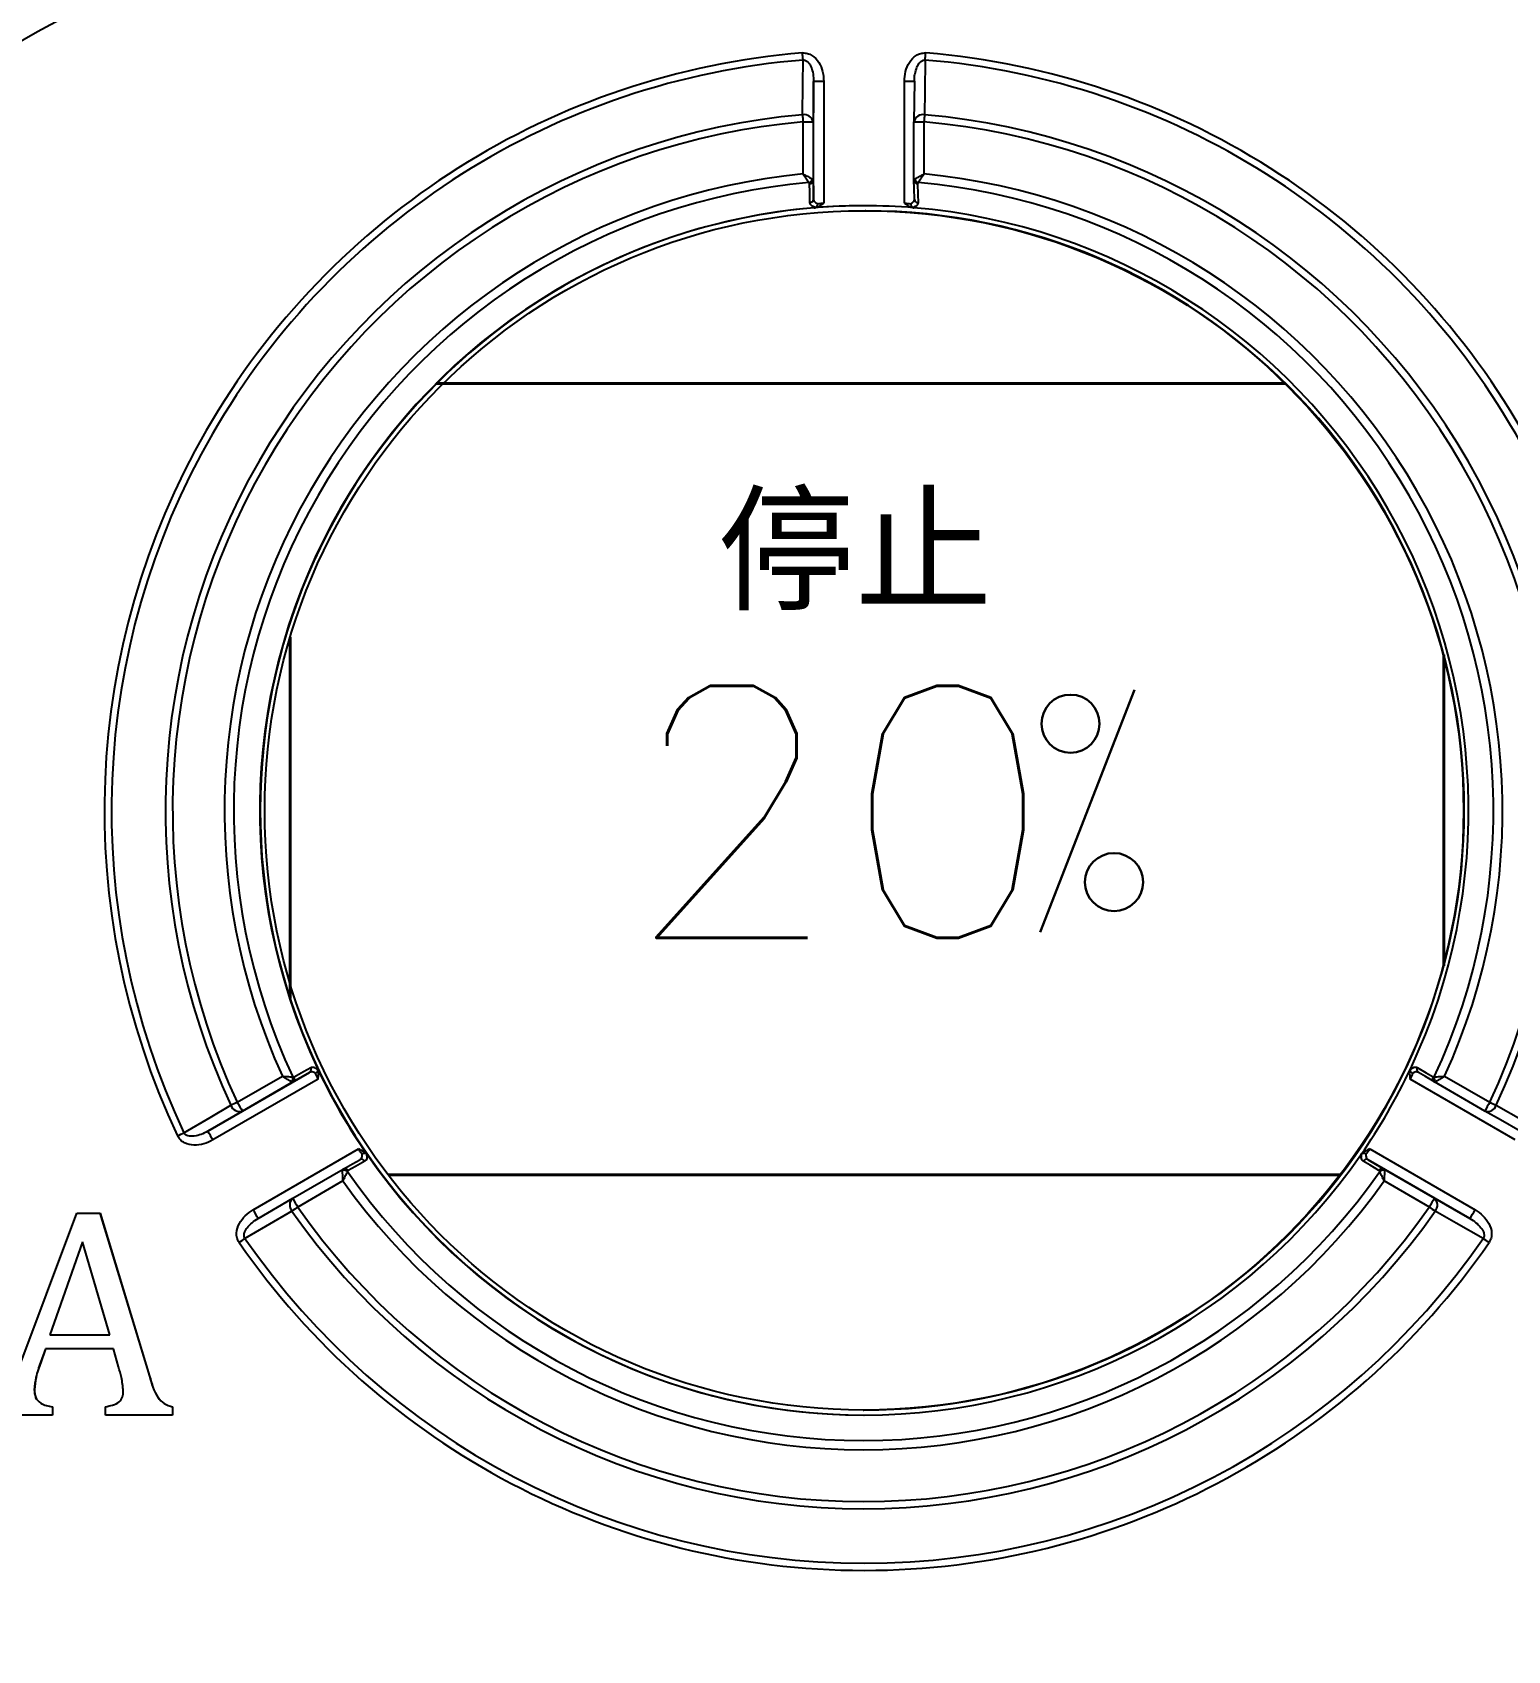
# Model space of a CAD drawing. Header units: millimetres. Extents: x 2454 to 4226, y 715 to 1968.
# Drawn here: x 2955.1 to 3021, y 1749.8 to 1822 of the extents above; entities that cross this region are included whole.
import ezdxf

# ---------------------------------------------------------------- set-up
doc = ezdxf.new("R2010")
doc.units = ezdxf.units.MM
for name, color, linetype, lineweight in [('DIM', 4, 'Continuous', 13), ('标注', 3, 'Continuous', 13), ('粗实线', 7, 'Continuous', 40)]:
    doc.layers.add(name, color=color, linetype=linetype, lineweight=lineweight)
doc.styles.add('01', font='txt.shx')
doc.styles.add('SLDTEXTSTYLE1', font='txt.shx', dxfattribs={"width": 0.7, "bigfont": 'gbcbig.shx'})
doc.dimstyles.new('SLDDIMSTYLE12$0', dxfattribs={"dimtxt": 12, "dimasz": 10, "dimexe": 0, "dimexo": 0.0625, "dimgap": 0.875, "dimtad": 1, "dimdec": 1, "dimlfac": 1.8, "dimrnd": 1e-09, "dimzin": 12, "dimdsep": 46, "dimtxsty": 'SLDTEXTSTYLE1', "dimcen": 0.09, "dimdle": 8.16, "dimclrd": 3, "dimclre": 3, "dimadec": 0, "dimazin": 3, "dimtfac": 1, "dimtdec": 1, "dimtofl": 0, "dimtmove": 0, "dimatfit": 3, "dimfxl": 0, "dimfrac": 2, "dimtolj": 1, "dimlwd": 5, "dimlwe": 5, "dimarcsym": 0})

# ---------------------------------------------------------------- blocks, each defined once
blk = doc.blocks.new('*D56')
at = {"layer": 'Defpoints', "color": 0, "transparency": 16777216}
for p in [(3032.639, 1924.435), (3032.639, 1854.79), (2793.431, 1778.896)]:
    blk.add_point(p, dxfattribs=at)
at = {"layer": '标注', "color": 3, "linetype": 'Continuous', "lineweight": 5, "transparency": 16777216}
for p, q in [((3032.639, 1924.372), (3032.639, 1854.79)), ((2803.431, 1854.79), (3022.639, 1854.79))]:
    blk.add_line(p, q, dxfattribs=at)
at = {"layer": '标注', "color": 3, "lineweight": 5, "transparency": 16777216}
blk.add_line((2793.431, 1778.958), (2793.431, 1854.79), dxfattribs=at)
at = {"layer": '标注', "color": 3, "transparency": 16777216}
for points in [[(2803.431, 1856.457), (2803.431, 1853.123), (2793.431, 1854.79)], [(3022.639, 1856.457), (3022.639, 1853.123), (3032.639, 1854.79)]]:
    blk.add_solid(points, dxfattribs=at)
at = {"layer": '标注', "color": 0, "transparency": 16777216, "insert": (2913.035, 1869.379), "char_height": 12, "attachment_point": 5, "style": 'SLDTEXTSTYLE1'}
blk.add_mtext('\\A1;{\\H2.28571x;290}', dxfattribs=at)

msp = doc.modelspace()

# ---------------------------------------------------------------- linework, layer by layer
at = {"color": 7, "linetype": 'Continuous', "lineweight": 25}
for p, q in [((2990.029, 1814.603), (2990.029, 1819.854)), ((2990.484, 1819.854), (2990.484, 1814.423)), ((2994.084, 1814.423), (2994.084, 1819.854)), ((2994.529, 1819.867), (2994.511, 1818.052)), ((2989.557, 1815.72), (2989.557, 1818.047)), ((2990.011, 1818.047), (2990.011, 1815.445)), ((2994.511, 1815.445), (2994.511, 1818.047)), ((2994.957, 1818.047), (2994.957, 1815.72)), ((2994.512, 1815.447), (2994.514, 1815.415)), ((2994.532, 1814.573), (2994.526, 1814.569)), ((2992.362, 1814.077), (2992.326, 1814.077)), ((2962.965, 1772.975), (2967.512, 1775.6)), ((3017.016, 1775.615), (3017.022, 1775.618)), ((2967.898, 1775.301), (2963.194, 1772.585)), ((2964.282, 1774.268), (2966.298, 1775.432)), ((2966.765, 1775.179), (2964.511, 1773.878)), ((3021.373, 1772.585), (3016.669, 1775.301)), ((3017.734, 1775.196), (3017.76, 1775.179)), ((3020.011, 1773.878), (3017.758, 1775.179)), ((3018.216, 1775.432), (3020.232, 1774.268)), ((2964.994, 1769.467), (2969.698, 1772.183)), ((3014.869, 1772.183), (3019.573, 1769.467)), ((2966.761, 1769.981), (2969.015, 1771.282)), ((2969.041, 1771.294), (2969.013, 1771.28)), ((2969.79, 1771.723), (2969.789, 1771.715)), ((3019.343, 1769.078), (3014.796, 1771.703)), ((3015.508, 1771.282), (3017.761, 1769.981)), ((2968.997, 1770.755), (2966.982, 1769.591)), ((3017.532, 1769.591), (3015.516, 1770.755)), ((2954.402, 1762.089), (2957.118, 1769.316)), ((2957.118, 1769.316), (2958.149, 1769.316)), ((2958.149, 1769.316), (2960.364, 1762.037)), ((2958.149, 1769.316), (2958.153, 1769.316)), ((2958.153, 1769.316), (2960.368, 1762.037)), ((2957.373, 1768.039), (2955.905, 1763.883)), ((2957.375, 1768.032), (2955.909, 1763.883)), ((2958.596, 1763.883), (2957.373, 1768.039)), ((2955.718, 1763.266), (2955.5, 1762.656)), ((2955.722, 1763.266), (2955.504, 1762.656)), ((2958.749, 1763.266), (2955.718, 1763.266)), ((2955.718, 1763.266), (2955.722, 1763.266)), ((2958.749, 1763.266), (2955.722, 1763.266)), ((2955.905, 1763.883), (2958.596, 1763.883)), ((2958.976, 1762.455), (2958.749, 1763.266)), ((2955.5, 1762.656), (2955.504, 1762.656)), ((2960.364, 1762.037), (2960.368, 1762.037)), ((2955.216, 1761.435), (2955.221, 1761.435)), ((2956.023, 1760.302), (2953.243, 1760.302)), ((2956.027, 1760.302), (2953.247, 1760.302)), ((2956.023, 1760.673), (2956.023, 1760.302)), ((2956.023, 1760.673), (2956.027, 1760.673)), ((2956.023, 1760.302), (2956.027, 1760.302)), ((2956.027, 1760.673), (2956.027, 1760.302)), ((2958.392, 1760.302), (2958.392, 1760.673)), ((2961.392, 1760.302), (2958.392, 1760.302)), ((2958.392, 1760.302), (2958.396, 1760.302)), ((2961.396, 1760.302), (2958.396, 1760.302)), ((2961.392, 1760.673), (2961.392, 1760.302)), ((2961.392, 1760.673), (2961.396, 1760.673)), ((2961.392, 1760.302), (2961.396, 1760.302)), ((2961.396, 1760.673), (2961.396, 1760.302)), ((2992.241, 1760.527), (2992.277, 1760.527))]:
    msp.add_line(p, q, dxfattribs=at)
at = {"color": 7, "linetype": 'Continuous', "lineweight": 25, "flags": 128}
for points in [[(2989.53, 1818.364), (2989.545, 1819.734), (2989.557, 1820.81)], [(2995.008, 1820.81), (2994.995, 1819.44), (2994.986, 1818.364)], [(2990.029, 1819.854), (2990.019, 1818.842), (2990.011, 1818.047)], [(2990.484, 1819.854), (2990.396, 1819.854), (2990.311, 1819.854), (2990.233, 1819.854), (2990.164, 1819.854), (2990.108, 1819.854), (2990.065, 1819.854), (2990.039, 1819.854), (2990.029, 1819.854)], [(2994.529, 1819.854), (2994.521, 1819.854), (2994.496, 1819.854), (2994.456, 1819.854), (2994.4, 1819.854), (2994.333, 1819.854), (2994.255, 1819.854), (2994.171, 1819.854), (2994.084, 1819.854)], [(2989.557, 1818.047), (2989.645, 1818.047), (2989.729, 1818.047), (2989.808, 1818.047), (2989.876, 1818.047), (2989.933, 1818.047), (2989.975, 1818.047), (2990.002, 1818.047), (2990.011, 1818.047)], [(2994.511, 1818.047), (2994.519, 1818.047), (2994.544, 1818.047), (2994.584, 1818.047), (2994.64, 1818.047), (2994.707, 1818.047), (2994.785, 1818.047), (2994.869, 1818.047), (2994.957, 1818.047)], [(2989.863, 1814.44), (2989.853, 1814.912), (2989.845, 1815.283)], [(2990.011, 1815.445), (2990.021, 1814.973), (2990.029, 1814.603)], [(2994.529, 1814.603), (2994.519, 1815.075), (2994.511, 1815.445)], [(2994.676, 1815.283), (2994.686, 1814.811), (2994.694, 1814.44)], [(2967.512, 1775.6), (2967.094, 1775.365), (2966.765, 1775.179)], [(2966.822, 1775.404), (2967.241, 1775.64), (2967.57, 1775.825)], [(3016.987, 1775.825), (3017.386, 1775.589), (3017.699, 1775.404)], [(3017.758, 1775.179), (3017.359, 1775.415), (3017.046, 1775.6)], [(2961.903, 1772.909), (2963.074, 1773.595), (2963.995, 1774.133)], [(3020.521, 1774.133), (3021.72, 1773.448), (3022.662, 1772.909)], [(2964.511, 1773.878), (2963.645, 1773.372), (2962.965, 1772.975)], [(3021.593, 1772.975), (3020.707, 1773.481), (3020.011, 1773.878)], [(2969.015, 1771.282), (2969.433, 1771.518), (2969.762, 1771.703)], [(2969.985, 1771.641), (2969.567, 1771.405), (2969.238, 1771.22)], [(3015.283, 1771.22), (3014.885, 1771.456), (3014.572, 1771.641)], [(3014.796, 1771.703), (3015.195, 1771.467), (3015.508, 1771.282)], [(2965.215, 1769.078), (2966.081, 1769.584), (2966.761, 1769.981)], [(3017.761, 1769.981), (3018.647, 1769.475), (3019.343, 1769.078)], [(2966.723, 1769.409), (2965.55, 1768.725), (2964.628, 1768.188)], [(3019.936, 1768.188), (3018.737, 1768.872), (3017.794, 1769.409)]]:
    msp.add_lwpolyline(points, dxfattribs=at)
at = {"color": 7, "linetype": 'Continuous', "lineweight": 25}
msp.add_circle((2992.283, 1787.302), 26.775, dxfattribs=at)
for centre, radius, start, end in [((2993.69, 1755.802), 88.439, 96.305, 173.69783), ((2993.797, 1755.802), 89.012, 99.79419, 169.96366), ((2993.685, 1755.802), 88.439, 6.30217, 83.69501), ((2993.792, 1755.802), 89.012, 9.79137, 79.96082), ((2993.687, 1755.803), 84.364, 293.77253, 288.03652), ((2992.529, 1755.805), 82.329, 298.30628, 286.54744), ((2992.335, 1755.805), 81.303, 353.64683, 186.35318), ((2992.326, 1755.805), 80.884, 353.64681, 186.3532), ((2992.287, 1755.805), 76.784, 353.328, 186.67202), ((2992.284, 1755.805), 75.854, 353.328, 186.67202), ((2992.285, 1787.302), 33.936, 94.65301, 205.34943), ((2955.631, 1818.35), 34.015, 4.1475, 4.6833), ((2961.07, 1823.87), 34.076, 354.84693, 355.38214), ((2992.282, 1787.302), 33.936, 334.65055, 85.347), ((2992.284, 1787.302), 33.618, 94.6531, 205.34935), ((2992.281, 1787.302), 33.618, 334.65045, 85.3471), ((2992.259, 1787.302), 31.182, 95.02094, 204.9815), ((2989.606, 1817.956), 0.415, 12.71055, 100.51621), ((3023.456, 1821.044), 34.031, 184.51577, 185.05131), ((2994.909, 1817.966), 0.406, 79.11226, 168.35959), ((3028.925, 1815.084), 34.097, 174.4792, 175.01409), ((2992.257, 1787.302), 31.182, 335.01867, 84.97888), ((2992.258, 1787.302), 30.864, 95.02103, 204.98142), ((2992.255, 1787.302), 30.864, 335.01857, 84.97898), ((2992.258, 1787.302), 28.546, 95.42972, 204.57273), ((2992.261, 1787.302), 28.138, 94.97932, 205.02313), ((2989.764, 1815.533), 0.206, 285.22183, 349.75803), ((2989.84, 1815.454), 0.172, 271.53313, 357.01054), ((2994.681, 1815.452), 0.17, 182.38247, 268.55209), ((2994.753, 1815.532), 0.205, 189.96519, 255.05495), ((2992.258, 1787.302), 28.138, 334.97686, 85.02069), ((2992.256, 1787.302), 28.546, 335.42726, 84.57029), ((2989.858, 1814.612), 0.171, 271.66036, 357.01787), ((2994.698, 1814.61), 0.17, 182.37472, 268.4239), ((2992.285, 1787.302), 27, 94.73156, 205.27089), ((2992.311, 1787.302), 27, 90.00224, 269.90665), ((2992.284, 1787.305), 26.997, 85.27054, 94.72947), ((2992.319, 1787.303), 26.774, 359.9984, 89.90766), ((2992.282, 1787.302), 27, 334.7291, 85.26845), ((2992.319, 1787.301), 26.774, 269.91033, 0.00139), ((2967.42, 1775.744), 0.171, 302.95002, 28.47655), ((2992.285, 1787.302), 27, 205.26966, 214.72789), ((2992.282, 1787.302), 27, 325.27211, 334.73034), ((3017.137, 1775.744), 0.17, 151.71336, 237.58317), ((2966.564, 1775.348), 0.207, 310.28589, 14.73869), ((2966.672, 1775.322), 0.171, 302.95777, 28.60363), ((3017.849, 1775.323), 0.17, 151.58505, 237.57583), ((3017.953, 1775.347), 0.205, 164.90321, 230.0722), ((2997.692, 1702.515), 79.15, 114.96791, 115.19738), ((2964.384, 1774.272), 0.413, 199.51463, 287.87969), ((2975.882, 1780.836), 13.33, 209.51693, 211.46086), ((3031.284, 1767.757), 12.828, 149.49708, 151.49722), ((3020.136, 1774.267), 0.408, 252.2435, 340.92493), ((3054.688, 1848.174), 81.544, 245.00435, 245.22876), ((2928.203, 1843.345), 78.083, 295.33577, 295.56838), ((2951.594, 1766.017), 13.33, 29.51693, 31.46086), ((2992.284, 1787.3), 26.998, 214.72711, 325.2729), ((2969.06, 1771.026), 0.206, 45.12004, 109.85581), ((2969.093, 1771.131), 0.17, 31.34968, 117.35039), ((2992.259, 1787.3), 28.136, 214.97494, 325.02507), ((2969.84, 1771.553), 0.17, 31.47725, 117.35836), ((3014.717, 1771.551), 0.171, 62.71589, 148.24854), ((3015.429, 1771.13), 0.171, 62.72302, 148.37638), ((3015.459, 1771.027), 0.205, 70.06286, 134.96131), ((2992.257, 1787.3), 28.544, 215.42535, 324.57466), ((2967.033, 1769.675), 0.409, 131.58716, 220.66525), ((2978.054, 1776.114), 12.85, 208.50544, 210.50205), ((3029.11, 1763.037), 13.305, 148.53637, 150.48401), ((3017.481, 1769.678), 0.413, 319.26681, 47.21958), ((2953.922, 1762.945), 12.85, 28.50544, 30.50205), ((3000.47, 1721.766), 58.384, 125.00057, 125.31177), ((2992.258, 1787.3), 31.179, 215.01663, 324.98338), ((2992.257, 1787.3), 30.861, 215.01665, 324.98336), ((3051.91, 1818.619), 59.879, 234.96175, 235.26723), ((3007.995, 1776.022), 13.305, 328.53637, 330.48401), ((2930.882, 1816.488), 58.921, 304.6327, 304.94106), ((2992.284, 1787.3), 33.934, 214.64857, 325.35145), ((2992.282, 1787.3), 33.616, 214.64859, 325.35142), ((2985.819, 1718.299), 60.439, 55.32996, 55.63262)]:
    msp.add_arc(centre, radius, start, end, dxfattribs=at)
for points, knots in [([(3061.395, 1814.821), (3060.596, 1815.698), (3059.029, 1817.418), (3056.584, 1819.849), (3054.143, 1822.111), (3051.708, 1824.205), (3048.914, 1826.443), (3045.725, 1828.785), (3042.106, 1831.179), (3038.473, 1833.34), (3034.249, 1835.594), (3029.399, 1837.838), (3023.917, 1839.947), (3018.475, 1841.636), (3013.25, 1842.93), (3009.902, 1843.491), (3008.311, 1843.758)], [0, 0, 0, 0, 0.059474, 0.116645, 0.171535, 0.224169, 0.274574, 0.346546, 0.416181, 0.4836, 0.548936, 0.644489, 0.737549, 0.828705, 0.91858, 1, 1, 1, 1]), ([(2989.532, 1821.127), (2989.607, 1821.125), (2989.756, 1821.122), (2990.028, 1820.991), (2990.28, 1820.71), (2990.453, 1820.296), (2990.473, 1820.001), (2990.484, 1819.854)], [0, 0, 0, 0, 0.125386, 0.251061, 0.500313, 0.750116, 1, 1, 1, 1]), ([(2994.084, 1819.854), (2994.094, 1820.002), (2994.115, 1820.296), (2994.287, 1820.711), (2994.54, 1820.992), (2994.812, 1821.122), (2994.961, 1821.125), (2995.035, 1821.127)], [0, 0, 0, 0, 0.250231, 0.50003, 0.749173, 0.874662, 1, 1, 1, 1]), ([(2989.557, 1820.81), (2989.576, 1820.811), (2989.614, 1820.812), (2989.69, 1820.789), (2989.776, 1820.726), (2989.858, 1820.618), (2989.947, 1820.437), (2990.016, 1820.179), (2990.025, 1819.964), (2990.029, 1819.854)], [0, 0, 0, 0, 0.04691, 0.093633, 0.194711, 0.311017, 0.43912, 0.713502, 1, 1, 1, 1]), ([(2994.559, 1820.188), (2994.581, 1820.289), (2994.615, 1820.439), (2994.706, 1820.618), (2994.788, 1820.726), (2994.875, 1820.789), (2994.951, 1820.812), (2994.989, 1820.811), (2995.008, 1820.81)], [0, 0, 0, 0, 0.380586, 0.561389, 0.725491, 0.868061, 0.933923, 1, 1, 1, 1]), ([(2994.529, 1819.854), (2994.528, 1819.965), (2994.527, 1820.078), (2994.558, 1820.186), (2994.559, 1820.188)], [0, 0, 0, 0, 0.983419, 1, 1, 1, 1]), ([(2989.557, 1815.72), (2989.605, 1815.694), (2989.688, 1815.649), (2989.804, 1815.585), (2989.901, 1815.533), (2989.946, 1815.508), (2989.967, 1815.497)], [0, 0, 0, 0, 0.294647, 0.501246, 0.766423, 1, 1, 1, 1]), ([(2989.818, 1815.334), (2989.805, 1815.354), (2989.776, 1815.396), (2989.715, 1815.487), (2989.64, 1815.596), (2989.588, 1815.674), (2989.557, 1815.72)], [0, 0, 0, 0, 0.233284, 0.498761, 0.703468, 1, 1, 1, 1]), ([(2989.845, 1815.283), (2989.843, 1815.293), (2989.84, 1815.311), (2989.825, 1815.327), (2989.818, 1815.334)], [0, 0, 0, 0, 0.559304, 1, 1, 1, 1]), ([(2989.967, 1815.497), (2989.979, 1815.489), (2990.004, 1815.473), (2990.009, 1815.455), (2990.011, 1815.445)], [0, 0, 0, 0, 0.455331, 1, 1, 1, 1]), ([(2994.511, 1815.445), (2994.513, 1815.455), (2994.516, 1815.473), (2994.54, 1815.489), (2994.551, 1815.497)], [0, 0, 0, 0, 0.544669, 1, 1, 1, 1]), ([(2994.551, 1815.497), (2994.572, 1815.508), (2994.616, 1815.533), (2994.711, 1815.585), (2994.826, 1815.649), (2994.908, 1815.694), (2994.957, 1815.72)], [0, 0, 0, 0, 0.23356, 0.498754, 0.70532, 1, 1, 1, 1]), ([(2994.7, 1815.334), (2994.693, 1815.325), (2994.678, 1815.309), (2994.677, 1815.291), (2994.676, 1815.283)], [0, 0, 0, 0, 0.5591883, 1, 1, 1, 1]), ([(2994.957, 1815.72), (2994.926, 1815.674), (2994.874, 1815.596), (2994.8, 1815.487), (2994.741, 1815.396), (2994.713, 1815.354), (2994.7, 1815.334)], [0, 0, 0, 0, 0.296499, 0.501239, 0.766699, 1, 1, 1, 1]), ([(2990.029, 1814.603), (2990.037, 1814.562), (2990.05, 1814.5), (2990.122, 1814.431), (2990.175, 1814.406), (2990.2, 1814.393)], [0, 0, 0, 0, 0.49907, 0.762803, 1, 1, 1, 1]), ([(2994.365, 1814.393), (2994.39, 1814.406), (2994.441, 1814.431), (2994.511, 1814.5), (2994.522, 1814.562), (2994.529, 1814.603)], [0, 0, 0, 0, 0.237178, 0.50093, 1, 1, 1, 1]), ([(2990.12, 1814.225), (2990.082, 1814.237), (2990.004, 1814.262), (2989.926, 1814.315), (2989.873, 1814.374), (2989.866, 1814.418), (2989.863, 1814.44)], [0, 0, 0, 0, 0.246633, 0.500401, 0.746941, 1, 1, 1, 1]), ([(2990.058, 1814.21), (2990.094, 1814.217), (2990.174, 1814.23), (2990.319, 1814.303), (2990.419, 1814.375), (2990.484, 1814.423)], [0, 0, 0, 0, 0.23075, 0.499775, 1, 1, 1, 1]), ([(2990.058, 1814.21), (2990.071, 1814.212), (2990.089, 1814.214), (2990.109, 1814.22), (2990.116, 1814.223), (2990.12, 1814.225)], [0, 0, 0, 0, 0.559098, 0.778687, 1, 1, 1, 1]), ([(2990.2, 1814.393), (2990.199, 1814.388), (2990.198, 1814.371), (2990.192, 1814.336), (2990.176, 1814.292), (2990.151, 1814.25), (2990.13, 1814.233), (2990.12, 1814.225)], [0, 0, 0, 0, 0.079312, 0.229746, 0.505317, 0.748809, 1, 1, 1, 1]), ([(2994.084, 1814.423), (2994.116, 1814.399), (2994.181, 1814.351), (2994.285, 1814.284), (2994.394, 1814.23), (2994.473, 1814.217), (2994.51, 1814.21)], [0, 0, 0, 0, 0.250299, 0.500356, 0.770296, 1, 1, 1, 1]), ([(2994.365, 1814.393), (2994.368, 1814.373), (2994.372, 1814.337), (2994.391, 1814.289), (2994.415, 1814.25), (2994.436, 1814.233), (2994.447, 1814.225)], [0, 0, 0, 0, 0.284657, 0.500317, 0.748416, 1, 1, 1, 1]), ([(2994.694, 1814.44), (2994.691, 1814.418), (2994.686, 1814.374), (2994.637, 1814.315), (2994.561, 1814.262), (2994.485, 1814.237), (2994.447, 1814.225)], [0, 0, 0, 0, 0.253005, 0.499596, 0.753317, 1, 1, 1, 1]), ([(2994.447, 1814.225), (2994.45, 1814.223), (2994.457, 1814.22), (2994.478, 1814.214), (2994.497, 1814.212), (2994.51, 1814.21)], [0, 0, 0, 0, 0.217261, 0.447737, 1, 1, 1, 1]), ([(2967.781, 1775.56), (2967.758, 1775.576), (2967.709, 1775.608), (2967.613, 1775.635), (2967.552, 1775.614), (2967.512, 1775.6)], [0, 0, 0, 0, 0.237178, 0.50093, 1, 1, 1, 1]), ([(2967.57, 1775.825), (2967.591, 1775.834), (2967.632, 1775.85), (2967.711, 1775.836), (2967.796, 1775.795), (2967.857, 1775.741), (2967.887, 1775.714)], [0, 0, 0, 0, 0.253005, 0.499596, 0.753317, 1, 1, 1, 1]), ([(2967.887, 1775.714), (2967.885, 1775.701), (2967.881, 1775.675), (2967.857, 1775.631), (2967.826, 1775.596), (2967.799, 1775.573), (2967.785, 1775.564), (2967.781, 1775.56)], [0, 0, 0, 0, 0.2513234, 0.4940353, 0.7756166, 0.9195533, 1, 1, 1, 1]), ([(2967.887, 1775.714), (2967.887, 1775.718), (2967.886, 1775.726), (2967.881, 1775.747), (2967.874, 1775.764), (2967.869, 1775.776)], [0, 0, 0, 0, 0.217261, 0.447737, 1, 1, 1, 1]), ([(2967.898, 1775.301), (2967.902, 1775.341), (2967.911, 1775.421), (2967.917, 1775.544), (2967.909, 1775.666), (2967.881, 1775.741), (2967.869, 1775.776)], [0, 0, 0, 0, 0.250299, 0.500356, 0.770296, 1, 1, 1, 1]), ([(3016.699, 1775.776), (3016.686, 1775.741), (3016.658, 1775.665), (3016.648, 1775.503), (3016.661, 1775.381), (3016.669, 1775.301)], [0, 0, 0, 0, 0.23075, 0.499775, 1, 1, 1, 1]), ([(3016.68, 1775.714), (3016.709, 1775.741), (3016.769, 1775.795), (3016.851, 1775.836), (3016.927, 1775.85), (3016.967, 1775.834), (3016.987, 1775.825)], [0, 0, 0, 0, 0.246633, 0.500401, 0.746941, 1, 1, 1, 1]), ([(3016.699, 1775.776), (3016.693, 1775.764), (3016.686, 1775.747), (3016.681, 1775.726), (3016.68, 1775.718), (3016.68, 1775.714)], [0, 0, 0, 0, 0.559098, 0.778687, 1, 1, 1, 1]), ([(3016.784, 1775.56), (3016.78, 1775.564), (3016.766, 1775.573), (3016.739, 1775.596), (3016.708, 1775.632), (3016.685, 1775.675), (3016.682, 1775.701), (3016.68, 1775.714)], [0, 0, 0, 0, 0.079312, 0.229746, 0.505317, 0.748809, 1, 1, 1, 1]), ([(3017.046, 1775.6), (3017.007, 1775.614), (3016.949, 1775.635), (3016.855, 1775.608), (3016.807, 1775.576), (3016.784, 1775.56)], [0, 0, 0, 0, 0.49907, 0.762803, 1, 1, 1, 1]), ([(2966.298, 1775.432), (2966.353, 1775.428), (2966.446, 1775.422), (2966.579, 1775.412), (2966.688, 1775.405), (2966.74, 1775.402), (2966.764, 1775.4)], [0, 0, 0, 0, 0.296499, 0.501239, 0.766699, 1, 1, 1, 1]), ([(2966.698, 1775.19), (2966.677, 1775.202), (2966.632, 1775.229), (2966.538, 1775.286), (2966.424, 1775.354), (2966.344, 1775.403), (2966.298, 1775.432)], [0, 0, 0, 0, 0.23356, 0.498754, 0.70532, 1, 1, 1, 1]), ([(2966.765, 1775.179), (2966.755, 1775.176), (2966.737, 1775.17), (2966.71, 1775.184), (2966.698, 1775.19)], [0, 0, 0, 0, 0.544669, 1, 1, 1, 1]), ([(2966.764, 1775.4), (2966.776, 1775.398), (2966.797, 1775.394), (2966.814, 1775.401), (2966.822, 1775.404)], [0, 0, 0, 0, 0.559188, 1, 1, 1, 1]), ([(3017.699, 1775.404), (3017.708, 1775.4), (3017.725, 1775.393), (3017.746, 1775.398), (3017.755, 1775.4)], [0, 0, 0, 0, 0.559304, 1, 1, 1, 1]), ([(3017.755, 1775.4), (3017.778, 1775.402), (3017.828, 1775.405), (3017.936, 1775.412), (3018.068, 1775.422), (3018.161, 1775.428), (3018.216, 1775.432)], [0, 0, 0, 0, 0.233284, 0.498761, 0.703468, 1, 1, 1, 1]), ([(3017.821, 1775.19), (3017.809, 1775.184), (3017.784, 1775.17), (3017.767, 1775.176), (3017.758, 1775.179)], [0, 0, 0, 0, 0.4553313, 1, 1, 1, 1]), ([(3018.216, 1775.432), (3018.169, 1775.403), (3018.09, 1775.354), (3017.977, 1775.286), (3017.884, 1775.229), (3017.841, 1775.202), (3017.821, 1775.19)], [0, 0, 0, 0, 0.294647, 0.501246, 0.766423, 1, 1, 1, 1]), ([(2963.194, 1772.585), (2963.061, 1772.52), (2962.796, 1772.391), (2962.35, 1772.333), (2961.981, 1772.412), (2961.732, 1772.582), (2961.655, 1772.709), (2961.616, 1772.773)], [0, 0, 0, 0, 0.250231, 0.50003, 0.749173, 0.874662, 1, 1, 1, 1]), ([(2962.965, 1772.975), (2962.868, 1772.924), (2962.677, 1772.825), (2962.419, 1772.756), (2962.219, 1772.744), (2962.085, 1772.761), (2961.987, 1772.804), (2961.929, 1772.858), (2961.911, 1772.892), (2961.903, 1772.909)], [0, 0, 0, 0, 0.286546, 0.561069, 0.68919, 0.805477, 0.906505, 0.953176, 1, 1, 1, 1]), ([(2970.095, 1771.92), (2970.071, 1771.949), (2970.019, 1772.011), (2969.884, 1772.101), (2969.771, 1772.151), (2969.698, 1772.183)], [0, 0, 0, 0, 0.23075, 0.499775, 1, 1, 1, 1]), ([(2969.762, 1771.703), (2969.794, 1771.73), (2969.844, 1771.772), (2969.868, 1771.867), (2969.865, 1771.925), (2969.864, 1771.953)], [0, 0, 0, 0, 0.49907, 0.762803, 1, 1, 1, 1]), ([(2970.05, 1771.967), (2970.038, 1771.972), (2970.013, 1771.982), (2969.967, 1771.983), (2969.916, 1771.975), (2969.882, 1771.961), (2969.864, 1771.953)], [0, 0, 0, 0, 0.25156, 0.499683, 0.715314, 1, 1, 1, 1]), ([(2970.05, 1771.967), (2970.058, 1771.928), (2970.075, 1771.849), (2970.067, 1771.756), (2970.039, 1771.682), (2970.003, 1771.655), (2969.985, 1771.641)], [0, 0, 0, 0, 0.246633, 0.500401, 0.746941, 1, 1, 1, 1]), ([(2970.095, 1771.92), (2970.087, 1771.931), (2970.076, 1771.945), (2970.06, 1771.961), (2970.054, 1771.965), (2970.05, 1771.967)], [0, 0, 0, 0, 0.559098, 0.778687, 1, 1, 1, 1]), ([(3014.869, 1772.183), (3014.833, 1772.167), (3014.759, 1772.135), (3014.649, 1772.078), (3014.548, 1772.011), (3014.496, 1771.949), (3014.473, 1771.92)], [0, 0, 0, 0, 0.250299, 0.500356, 0.770296, 1, 1, 1, 1]), ([(3014.516, 1771.967), (3014.513, 1771.965), (3014.507, 1771.961), (3014.491, 1771.946), (3014.48, 1771.931), (3014.473, 1771.92)], [0, 0, 0, 0, 0.217261, 0.447737, 1, 1, 1, 1]), ([(3014.572, 1771.641), (3014.555, 1771.655), (3014.521, 1771.682), (3014.496, 1771.756), (3014.49, 1771.849), (3014.508, 1771.928), (3014.516, 1771.967)], [0, 0, 0, 0, 0.253005, 0.499596, 0.753317, 1, 1, 1, 1]), ([(3014.702, 1771.953), (3014.683, 1771.961), (3014.65, 1771.975), (3014.599, 1771.983), (3014.553, 1771.982), (3014.529, 1771.972), (3014.516, 1771.967)], [0, 0, 0, 0, 0.284657, 0.500317, 0.748416, 1, 1, 1, 1]), ([(3014.702, 1771.953), (3014.7, 1771.925), (3014.695, 1771.867), (3014.718, 1771.772), (3014.765, 1771.73), (3014.796, 1771.703)], [0, 0, 0, 0, 0.237178, 0.50093, 1, 1, 1, 1]), ([(2968.99, 1771.22), (2968.991, 1771.233), (2968.993, 1771.263), (2969.007, 1771.275), (2969.015, 1771.282)], [0, 0, 0, 0, 0.455331, 1, 1, 1, 1]), ([(2968.997, 1770.755), (2968.996, 1770.81), (2968.993, 1770.904), (2968.992, 1771.036), (2968.99, 1771.145), (2968.99, 1771.196), (2968.99, 1771.22)], [0, 0, 0, 0, 0.2946467, 0.5012456, 0.7664226, 1, 1, 1, 1]), ([(2969.205, 1771.172), (2969.194, 1771.151), (2969.171, 1771.105), (2969.121, 1771.008), (2969.063, 1770.889), (2969.022, 1770.805), (2968.997, 1770.755)], [0, 0, 0, 0, 0.233284, 0.498761, 0.703468, 1, 1, 1, 1]), ([(2969.238, 1771.22), (2969.229, 1771.213), (2969.215, 1771.202), (2969.208, 1771.181), (2969.205, 1771.172)], [0, 0, 0, 0, 0.559304, 1, 1, 1, 1]), ([(3015.314, 1771.172), (3015.31, 1771.184), (3015.304, 1771.204), (3015.29, 1771.215), (3015.283, 1771.22)], [0, 0, 0, 0, 0.559188, 1, 1, 1, 1]), ([(3015.516, 1770.755), (3015.492, 1770.805), (3015.45, 1770.889), (3015.393, 1771.008), (3015.346, 1771.105), (3015.324, 1771.151), (3015.314, 1771.172)], [0, 0, 0, 0, 0.296499, 0.501239, 0.766699, 1, 1, 1, 1]), ([(3015.508, 1771.282), (3015.515, 1771.275), (3015.528, 1771.263), (3015.529, 1771.233), (3015.529, 1771.22)], [0, 0, 0, 0, 0.5446687, 1, 1, 1, 1]), ([(3015.529, 1771.22), (3015.528, 1771.196), (3015.527, 1771.145), (3015.523, 1771.036), (3015.52, 1770.904), (3015.518, 1770.81), (3015.516, 1770.755)], [0, 0, 0, 0, 0.23356, 0.498754, 0.70532, 1, 1, 1, 1]), ([(2964.368, 1768.007), (2964.332, 1768.072), (2964.26, 1768.203), (2964.237, 1768.504), (2964.354, 1768.863), (2964.627, 1769.22), (2964.872, 1769.385), (2964.994, 1769.467)], [0, 0, 0, 0, 0.125386, 0.251061, 0.500313, 0.750116, 1, 1, 1, 1]), ([(2964.943, 1768.888), (2964.944, 1768.889), (2965.021, 1768.968), (2965.118, 1769.023), (2965.215, 1769.078)], [0, 0, 0, 0, 0.0084409, 1, 1, 1, 1]), ([(3019.343, 1769.078), (3019.437, 1769.019), (3019.619, 1768.903), (3019.809, 1768.713), (3019.92, 1768.545), (3019.973, 1768.42), (3019.985, 1768.313), (3019.967, 1768.236), (3019.947, 1768.204), (3019.936, 1768.188)], [0, 0, 0, 0, 0.286546, 0.561069, 0.68919, 0.805477, 0.906505, 0.953176, 1, 1, 1, 1]), ([(3019.573, 1769.467), (3019.696, 1769.385), (3019.94, 1769.219), (3020.213, 1768.863), (3020.33, 1768.503), (3020.307, 1768.203), (3020.235, 1768.072), (3020.199, 1768.007)], [0, 0, 0, 0, 0.250231, 0.50003, 0.749173, 0.874662, 1, 1, 1, 1]), ([(2964.628, 1768.188), (2964.618, 1768.204), (2964.598, 1768.236), (2964.579, 1768.314), (2964.591, 1768.42), (2964.643, 1768.545), (2964.752, 1768.713), (2964.866, 1768.817), (2964.943, 1768.888)], [0, 0, 0, 0, 0.065971, 0.13168, 0.2738305, 0.4373971, 0.6175551, 1, 1, 1, 1]), ([(2955.5, 1762.656), (2955.419, 1762.434), (2955.274, 1762.038), (2955.234, 1761.619), (2955.216, 1761.435)], [0, 0, 0, 0, 0.5603886, 1, 1, 1, 1]), ([(2955.504, 1762.656), (2955.423, 1762.434), (2955.279, 1762.038), (2955.238, 1761.619), (2955.221, 1761.435)], [0, 0, 0, 0, 0.560389, 1, 1, 1, 1]), ([(2959.192, 1761.369), (2959.171, 1761.576), (2959.134, 1761.945), (2959.025, 1762.299), (2958.976, 1762.455)], [0, 0, 0, 0, 0.559614, 1, 1, 1, 1]), ([(2960.364, 1762.037), (2960.454, 1761.706), (2960.581, 1761.247), (2961.003, 1760.783), (2961.262, 1760.709), (2961.392, 1760.673)], [0, 0, 0, 0, 0.560642, 0.779888, 1, 1, 1, 1]), ([(2960.368, 1762.037), (2960.459, 1761.706), (2960.585, 1761.247), (2961.007, 1760.783), (2961.266, 1760.709), (2961.396, 1760.673)], [0, 0, 0, 0, 0.560642, 0.779888, 1, 1, 1, 1]), ([(2955.216, 1761.435), (2955.223, 1761.316), (2955.237, 1761.081), (2955.539, 1760.752), (2955.839, 1760.703), (2956.023, 1760.673)], [0, 0, 0, 0, 0.2808814, 0.5588569, 1, 1, 1, 1]), ([(2955.221, 1761.435), (2955.227, 1761.316), (2955.241, 1761.081), (2955.543, 1760.752), (2955.843, 1760.703), (2956.027, 1760.673)], [0, 0, 0, 0, 0.280881, 0.558857, 1, 1, 1, 1]), ([(2958.392, 1760.673), (2958.5, 1760.695), (2958.715, 1760.74), (2959.013, 1760.854), (2959.181, 1761.106), (2959.189, 1761.281), (2959.192, 1761.369)], [0, 0, 0, 0, 0.281196, 0.560708, 0.779652, 1, 1, 1, 1])]:
    msp.add_open_spline(points, degree=3, knots=knots, dxfattribs=at)
for points in [[(2990.2, 1814.393), (2990.243, 1814.398), (2990.329, 1814.408), (2990.432, 1814.418), (2990.484, 1814.423)], [(2994.084, 1814.423), (2994.135, 1814.418), (2994.238, 1814.408), (2994.323, 1814.398), (2994.365, 1814.393)], [(2967.898, 1775.301), (2967.876, 1775.348), (2967.833, 1775.442), (2967.798, 1775.521), (2967.781, 1775.56)], [(3016.784, 1775.56), (3016.768, 1775.521), (3016.734, 1775.442), (3016.691, 1775.348), (3016.669, 1775.301)], [(2969.864, 1771.953), (2969.838, 1771.987), (2969.787, 1772.057), (2969.728, 1772.141), (2969.698, 1772.183)], [(3014.869, 1772.183), (3014.839, 1772.141), (3014.779, 1772.057), (3014.728, 1771.987), (3014.702, 1771.953)]]:
    msp.add_open_spline(points, degree=3, dxfattribs=at)
at = {"layer": 'DIM', "lineweight": 30}
msp.add_line((3004.367, 1792.691), (3000.149, 1781.867), dxfattribs=at)
for centre in [(3001.504, 1791.172), (3003.447, 1784.1)]:
    msp.add_circle(centre, 1.297, dxfattribs=at)
at = {"layer": '粗实线', "linetype": 'ByBlock'}
for points in [[(2973.162, 1806.363), (3011.086, 1806.363)], [(2966.651, 1778.904), (2966.651, 1795.04)], [(3018.178, 1794.244), (3018.178, 1780.361)], [(3013.546, 1771.031), (2971.019, 1771.031)]]:
    msp.add_lwpolyline(points, dxfattribs=at)

# ---------------------------------------------------------------- texts
at = {"layer": '标注', "attachment_point": 1, "style": '01'}
for s, insert, char_height, width in [('停止', (2985.731, 1801.216), 4.5, 32.86896), ('20', (2981.556, 1792.863), 11.25, 53.65123)]:
    msp.add_mtext(s, dxfattribs=dict(at, insert=insert, char_height=char_height, width=width))

# ---------------------------------------------------------------- dimensions: what is measured, and where the dimension line sits
at = {"layer": '标注'}
dim = msp.add_linear_dim(base=(3032.639, 1854.79), p1=(2793.431, 1778.896), p2=(3032.639, 1924.435), text='{\\H2.28571x;290}', dimstyle='SLDDIMSTYLE12$0', override={"dimtdec": 3, "dimtzin": 0}, dxfattribs=at)
dim.commit()
dim.dimension.update_dxf_attribs({"geometry": '*D56', "text_midpoint": (2913.035, 1854.79), "dimtype": 160})

doc.saveas('drawing.dxf')
